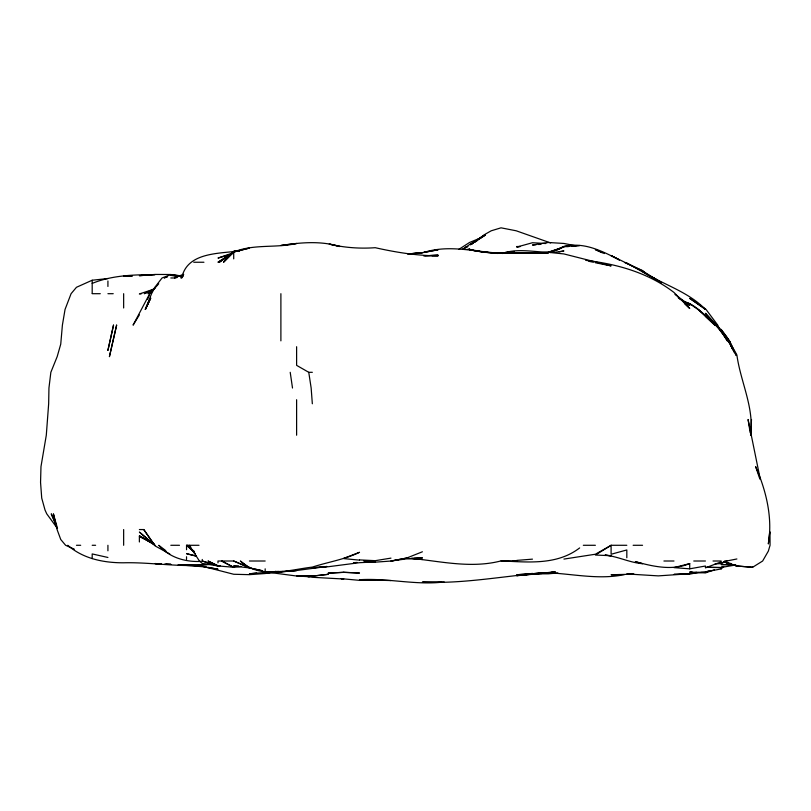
<?xml version="1.0" encoding="UTF-8"?>
<svg xmlns="http://www.w3.org/2000/svg" width="811" height="811" viewBox="0 0 811 811"><rect width="100%" height="100%" fill="white"/><g stroke="black" fill="none" stroke-linecap="round" stroke-linejoin="round"><path stroke-width="1.22" d="M751.503 419.49L750.57 435.213C754.382 407.629 740.534 381.869 736.895 355.005C727.528 336.9 714.045 321.845 698.038 309.417L714.907 325.14C705.317 316.513 697.125 305.2 684.099 301.601M769.71 531.955L768.341 543.958C772.812 517.813 766.172 490.685 755.659 466.66L759.856 479.017M147.602 299.31L149.417 294.819M150.603 298.184L145.291 309.417L151.576 293.694L155.094 286.993L162.058 277.97L170.817 274.584L178.075 276.145M139.37 314.901L133.085 325.14L149.711 293.694L155.094 287.337L149.863 293.694L152.853 290.379M183.114 275.983L181.735 277.97C187.006 252.008 219.244 253.772 239.762 250.842M149.863 293.694L158.733 283.779M183.702 274.493L180.863 277.97L182.759 276.419M232.666 253.255L217.987 262.247L233.71 252.221L219.315 262.247L233.71 252.018L249.433 248.075L233.71 251.957L223.532 262.247L233.71 252.018C253.671 243.756 275.77 248.288 296.613 243.472L280.89 245.48C300.232 242.509 320.852 240.603 339.779 246.524L329.236 244.101C344.29 247.679 359.8 248.815 375.229 247.7C395.859 252.322 416.945 255.759 438.133 255.84L432.081 255.87M710.284 570.528L705.438 571.937L721.172 568.906L723.716 566.534M155.094 287.895L147.987 293.694L153.32 289.689M462.878 249.453L469.579 244.516L485.302 235.129L474.82 241.911M470.562 244.608L485.302 234.146L491.233 230.79L501.026 227.83L516.201 230.79L550.618 242.925M470.562 244.628L484.319 235.19M470.623 244.456L484.258 235.231M458.985 249.271L469.579 242.459L480.811 237.826M462.878 249.21L466.883 246.524L462.878 249.139M465.919 247.771L467.927 246.524M626.822 557.755L626.822 549.959L611.099 554.258L611.099 545.316L595.375 555.028L611.099 555.717L605.047 555.109C617.86 556.397 629.62 562.641 642.545 563.696L635.418 561.678M474.82 242.104L476.919 240.877M579.652 547.922C556.914 565.47 527.708 562.084 501.026 560.908L500.64 561.009C471.161 568.552 441.072 561.455 411.522 558.353L422.409 559.468L406.686 558.404M611.099 545.316L595.375 554.237L563.929 559.083M556.975 250.153L563.564 246.524M558.678 249.352L563.929 246.524L568.906 246.524M154.009 288.888L144.287 293.694L154.009 289.284M715.12 563.939L721.172 563.584L726.615 561.009L736.895 558.972M107.924 278.528L92.19 280.231L76.467 287.287L71.084 293.694L65.052 309.417L62.396 325.14L60.744 344.138L57.196 356.587L50.85 372.31L48.944 388.033L48.66 403.766L46.298 435.213L40.976 466.66L40.55 482.383L41.726 498.106L45.021 510.018L46.744 513.829L57.52 528.569M550.446 252.545L563.929 246.524L563.929 247.254M167.502 276.551L164.187 277.97L167.502 276.673M170.817 277.97L174.649 277.97L183.296 274.28M723.412 566.696L721.172 567.639L706.655 567.305L721.172 567.467L735.678 564.983M723.412 566.504L721.172 567.416L721.172 568.906M217.987 562.844L217.987 561.009L233.71 561.009L249.433 567.923L262.744 570.822L249.433 567.882L240.38 561.009C260.138 579.632 288.665 569.849 312.336 567.102C328.05 562.013 344.543 559.549 359.506 552.301L343.783 558.363M363.764 561.009L375.229 562.165L391.419 561.009L406.686 558.049L422.409 551.774M714.43 569.748L705.438 572.931L689.715 572.019L692.138 572.049M562.804 247.243L548.195 252.312L532.472 253.083L548.195 253.336C521.99 251.674 495.389 255.8 469.579 249.626C490.25 254.553 511.457 252.86 532.472 252.981M233.71 252.616L217.987 258.08L228.874 254.877M467.329 249.484L469.579 248.703M92.19 283.414C112.04 275.213 133.937 274.716 155.094 274.605L139.37 275.679L155.094 274.442L170.817 274.503L181.705 276.186M140.1 293.694L153.938 289.172M561.678 247.973L548.195 252.312L563.929 253.944L611.099 265.896L595.375 262.744M689.715 563.564L673.992 567.619L689.715 568.825L689.715 563.564C672.207 570.934 653.017 566.463 635.418 561.688M502.232 253.437C522.355 246.443 543.421 255.424 563.929 250.944L559.083 251.745M699.396 572.171L689.715 574.158L673.992 574.381L688.509 573.793M276.044 571.451L265.167 573.529L249.433 574.664L233.71 574.269L203.47 566.494L205.893 566.889M406.686 558.049L390.953 561.009L406.686 558.86L422.409 557.856L413.934 558.15M721.172 562.824L726.017 561.911M174.649 277.97L177.031 277.534M519.81 246.524L516.749 247.071L532.472 242.732L545.783 243.523M689.715 568.825L705.438 566.017L705.438 567.882L721.172 561.841L721.172 563.584M276.044 571.36L265.167 573.235L296.613 570.508L326.853 566.504M390.953 558.12L375.229 560.675L359.506 559.904M139.37 294.048L141.56 293.694M502.232 253.498L505.861 252.931M508.284 252.556L510.707 252.17M548.195 572.667L516.749 574.735L554.248 572.181C510.251 574.502 466.609 584.275 422.409 582.085L441.762 581.963M444.175 581.933C416.033 585.512 387.81 577.888 359.506 579.723L390.953 580.554M497.396 253.478L514.336 251.481M696.973 572.211L689.715 573.316L705.438 572.211L700.603 572.15M532.472 573.387L516.749 575.709L538.524 573.772M220.41 565.591L217.987 565.936L202.263 563.463L199.405 561.009L189.247 545.286L190.778 547.131M202.263 559.448L202.263 561.009L217.987 565.936L233.71 567.274L221.646 561.009L233.71 567.406L240.968 566.433M278.467 571.41L249.433 573.793L256.692 573.012M239.762 250.599L233.71 251.258L236.133 251.146M554.248 572.201L550.618 572.566L555.454 572.302M540.947 573.529L546.989 572.931L520.378 575.151M407.892 253.914L422.409 252.758L407.892 253.985L422.409 252.647L438.133 249.758L423.616 252.525C454.464 242.499 485.546 255.911 516.749 252.9M326.853 566.483L312.336 567.801L328.06 566.757L359.506 562.692L375.229 561.911L364.342 562.155M557.877 572.971L548.195 573.833L532.472 573.864M536.101 244.719L532.472 245.034L548.195 242.489L563.929 243.452L575.942 245.814M538.524 244.506L540.947 244.293M555.454 572.15L548.195 572.779C573.661 573.995 598.903 579.906 624.399 574.634M516.749 560.401L532.472 559.144M689.715 573.742L658.268 575.881L626.822 573.945L632.874 573.772M634.08 574.158L611.099 574.756L619.563 574.583M566.798 246.524L569.129 246.341M571.471 246.169L579.652 245.551L563.929 246.382M353.464 562.712L357.093 562.439M540.947 573.225L544.566 572.951M283.303 571.36L265.167 572.008L280.89 571.836L296.613 570.508L286.932 571.126M550.618 572.667L555.454 572.384L520.378 575.1M424.822 255.87L438.133 255.12L423.616 255.85M233.71 567.406L233.71 566.078L238.556 565.835M375.229 579.693L359.506 580.352L341.33 578.669M568.45 246.382L564.699 246.524C584.052 241.597 602.685 251.4 619.432 259.925M516.749 246.524L520.469 246.524M193.768 262.247L203.946 262.247M92.19 293.694L100.28 293.694M107.924 293.694L113.216 293.694M296.613 346.713L296.613 365.355L308.758 372.31L312.336 372.31M139.37 529.553L143.78 529.553L154.678 545.286L139.37 532.077L155.094 545.286L139.37 535.777L154.039 544.1L139.37 536.426L139.37 541.981M76.467 545.286L80.684 545.286M92.19 545.286L95.607 545.286M170.817 545.286L179.484 545.286M199.009 545.286L186.54 545.286L186.54 549.716M583.322 545.286L595.375 545.286M611.129 545.286L626.822 545.286M633.138 545.286L642.545 545.286M249.433 561.009L265.167 561.009M512.856 561.009L516.749 561.009L501.026 560.908M663.915 561.009L673.992 561.009M693.76 561.009L705.438 561.009M713.021 561.009L721.172 561.009M733.266 564.73L721.172 564.557L735.678 564.902M724.618 560.938L726.93 561.009M170.817 274.584L178.136 276.277L170.817 274.584L170.817 275.334L181.705 275.679M201.108 561.384C185.445 562.266 169.185 557.512 158.763 545.286L165.789 550.659M165.981 564.071L170.817 564.294M164.765 564.05L170.817 564.344M309.701 576.733L296.613 576.013L267.579 572.201M501.026 253.275L485.302 252.383L469.579 249.393M170.817 275.132L181.705 275.75M179.282 564.851L202.263 565.814L178.075 564.851M723.412 561.719L736.895 565.987L752.618 567.284L762.644 561.009L768.341 551.105L770.055 545.286L769.994 531.975M233.71 566.078L249.433 567.923M343.783 558.607L359.506 560.148M585.694 260.351C617.262 264.021 648.435 272.831 673.992 292.467L689.715 308.464L684.474 303.537M306.132 576.155L312.336 577.29L343.783 579.024L341.33 578.567M170.817 275.334L175.652 276.145M306.386 576.307L308.829 576.733M208.315 567.345L217.987 569.18L202.263 566.686L186.54 565.449L210.728 564.233C181.765 568.065 152.711 562.043 123.647 562.793C103.778 562.875 83.107 558.749 67.789 545.286M588.806 261.294L593.388 262.247M723.584 561.962L730.843 563.523M107.924 557.471L92.19 553.933L92.19 558.597M723.584 561.587L728.42 562.763M196.221 556.032L186.54 553.68L196.221 556.153M202.263 561.009L217.987 565.936L207.991 561.009L217.987 565.733M736.895 565.987L723.615 561.77L736.895 566.007L752.618 567.284L752.618 566.757M624.815 262.602L642.545 270.56L646.032 273.53M233.71 561.009L249.433 567.548M685.224 302.554L689.715 304.439L684.099 301.722L689.715 303.689L697.886 309.417M604.357 253.529L595.375 249.606L602.107 252.697M74.298 549.169L65.61 545.286L60.744 539.487L57.084 529.553L53.404 513.829L57.054 527.14M139.37 536.426L147.227 540.004M619.432 260.027L611.099 255.597L642.545 270.965L661.411 282.654M685.224 302.696L689.715 305.037L678.189 297.698M169.773 553.923L155.094 545.925L143.78 529.553M626.822 262.987L658.268 280.809L653.93 277.97M642.545 271.594C663.286 284.691 687.931 291.443 705.438 309.417L689.715 298.377L706.016 309.417L717.745 325.14L719.033 328.516M659.323 281.407L661.411 282.836M679.233 298.489L689.715 305.402L674.975 294.423M194.407 551.49L186.54 545.286L193.941 552.017M734.29 352.096C729.586 335.916 716.265 325.282 705.438 313.289L716.255 325.14M705.438 316.239L714.907 325.14M194.305 552.017L187.229 545.286L195.583 554.014M719.377 329.55L728.096 340.863L733.965 351.345M715.951 325.14L721.172 331.07L727.325 340.863L721.172 331.07M721.172 329.388L729.424 340.863L732.242 348.73L729.424 340.863M735.131 353.444L736.307 355.542M736.317 355.461L728.876 340.863L734.127 352.096M56.608 525.062L51.245 513.829L57.257 528.437M760.16 478.754L748.077 419.49L750.195 432.79M308.758 372.31L311.15 388.033L312.336 403.766M290.216 372.31L292.507 388.033M296.613 399.722L296.613 435.213M280.89 293.694L280.89 340.863M265.167 568.825L265.167 572.12M233.71 251.957L233.71 258.861M186.54 556.751L186.54 559.418M123.647 293.694L123.647 307.977M123.647 529.553L123.647 545.286M107.924 280.981L107.924 286.455M107.924 545.286L107.924 550.811M92.19 280.231L92.19 293.359M113.52 325.14L107.924 350.311L113.52 325.14M116.622 325.14L109.434 356.587L116.622 325.14M150.623 298.184L145.362 309.417L150.643 298.184M472.722 243.27L470.623 244.628L472.722 243.33M328.06 574.34L312.336 576.114L296.613 575.648L312.336 576.114L328.06 574.34M343.783 572.282L328.06 573.154L343.783 572.353L359.506 573.032L343.783 572.282M132.112 276.034L123.647 276.135L132.112 276.004M161.136 563.848L155.094 563.564L161.136 563.868"/></g></svg>
